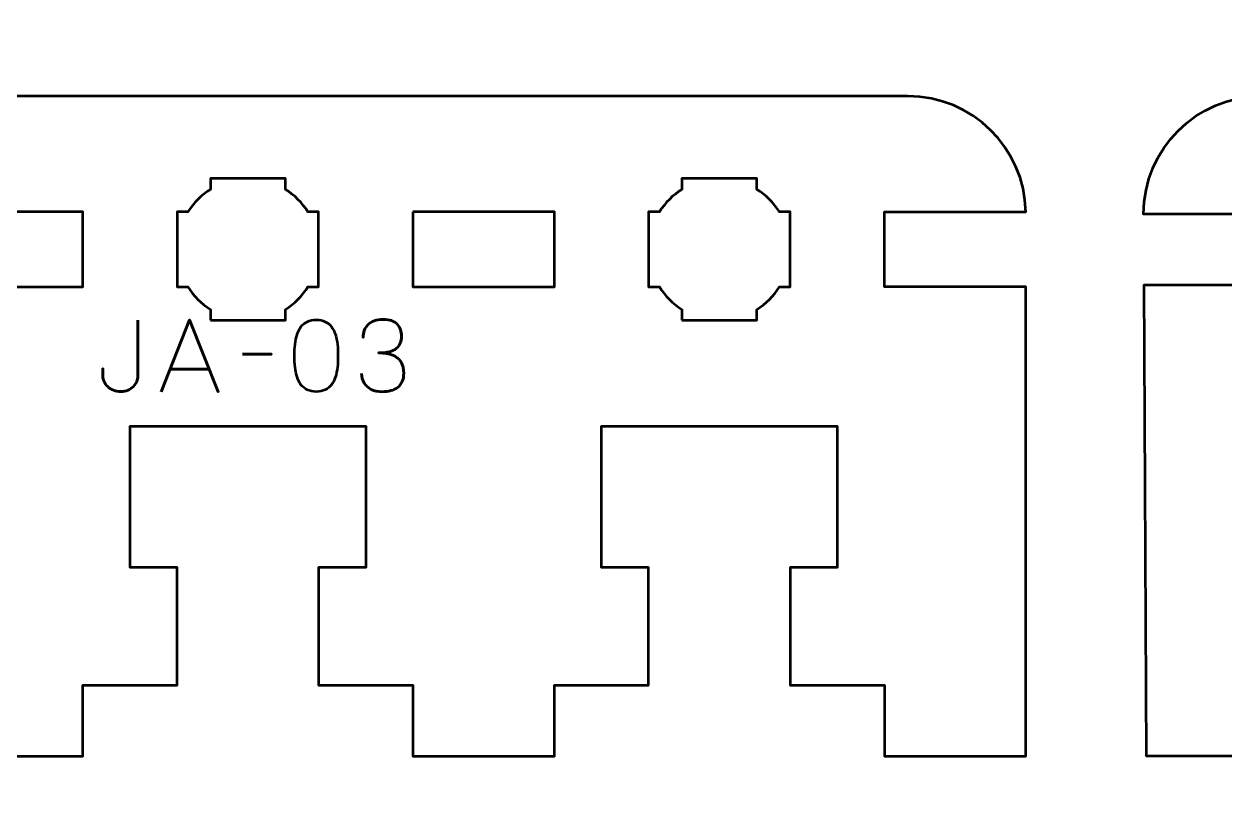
# Model space of a CAD drawing. Header units: centimetres. Extents: x -21 to 0, y -29.7 to 0.
# Drawn here: x -10.5 to -5.41, y -6.69 to -3.34 of the extents above; entities that cross this region are included whole.
import ezdxf

# ---------------------------------------------------------------- set-up
doc = ezdxf.new("R2010")
doc.units = ezdxf.units.CM
doc.header["$MEASUREMENT"] = 0
doc.layers.add('Layer 1', color=7, linetype='Continuous')

msp = doc.modelspace()

# ---------------------------------------------------------------- linework, layer by layer
at = {"layer": 'Layer 1', "color": 1, "lineweight": 53}
msp.add_open_spline([(-21.00003, -29.19995), (-21.00003, -29.19995), (-21.00003, -3.49992), (-21.00003, -3.49992), (-21.00003, -3.49992), (-21.00003, -3.41709), (-20.93286, -3.34992), (-20.85003, -3.34992), (-20.85003, -3.34992), (-20.7672, -3.34992), (-20.70003, -3.28275), (-20.70003, -3.19992), (-20.70003, -3.19992), (-20.70003, -3.11709), (-20.7672, -3.04992), (-20.85003, -3.04992), (-20.85003, -3.04992), (-20.93286, -3.04992), (-21.00003, -2.98275), (-21.00003, -2.89992), (-21.00003, -2.89992), (-21.00003, -2.81709), (-20.93286, -2.74992), (-20.85003, -2.74992), (-20.85003, -2.74992), (-20.7672, -2.74992), (-20.70003, -2.68275), (-20.70003, -2.59992), (-20.70003, -2.59992), (-20.70003, -2.51709), (-20.7672, -2.44992), (-20.85003, -2.44992), (-20.85003, -2.44992), (-20.93286, -2.44992), (-21.00003, -2.38275), (-21.00003, -2.29992), (-21.00003, -2.29992), (-21.00003, -2.21709), (-20.93286, -2.14992), (-20.85003, -2.14992), (-20.85003, -2.14992), (-20.7672, -2.14992), (-20.70003, -2.08275), (-20.70003, -1.99992), (-20.70003, -1.99992), (-20.70003, -1.91709), (-20.7672, -1.84992), (-20.85003, -1.84992), (-20.85003, -1.84992), (-20.93286, -1.84992), (-21.00003, -1.78275), (-21.00003, -1.69992), (-21.00003, -1.69992), (-21.00003, -1.61709), (-20.93286, -1.54992), (-20.85003, -1.54992), (-20.85003, -1.54992), (-20.7672, -1.54992), (-20.70003, -1.48275), (-20.70003, -1.39992), (-20.70003, -1.39992), (-20.70003, -1.31709), (-20.7672, -1.24992), (-20.85003, -1.24992), (-20.85003, -1.24992), (-20.93286, -1.24992), (-21.00003, -1.18275), (-21.00003, -1.09992), (-21.00003, -1.09992), (-21.00003, -1.09992), (-21.00003, -0.49992), (-21.00003, -0.49992), (-21.00003, -0.49992), (-21.00003, -0.22295), (-20.77694, 0.00004), (-20.49994, 0.00004), (-20.49994, 0.00004), (-20.49994, 0.00004), (-0.50008, 0.00004), (-0.50008, 0.00004), (-0.50008, 0.00004), (-0.22294, 0.00004), (0.00002, -0.22295), (0.00002, -0.49992), (0.00002, -0.49992), (0.00002, -0.49992), (0.00002, -29.19995), (0.00002, -29.19995), (0.00002, -29.19995), (0.00002, -29.47695), (-0.22294, -29.70004), (-0.50008, -29.70004), (-0.50008, -29.70004), (-0.50008, -29.70004), (-20.49994, -29.70004), (-20.49994, -29.70004), (-20.49994, -29.70004), (-20.77694, -29.70004), (-21.00003, -29.47695), (-21.00003, -29.19995)], degree=3, knots=[0, 0, 0, 0, 0.04, 0.04, 0.04, 0.04, 0.08, 0.08, 0.08, 0.08, 0.12, 0.12, 0.12, 0.12, 0.16, 0.16, 0.16, 0.16, 0.2, 0.2, 0.2, 0.2, 0.24, 0.24, 0.24, 0.24, 0.28, 0.28, 0.28, 0.28, 0.32, 0.32, 0.32, 0.32, 0.36, 0.36, 0.36, 0.36, 0.4, 0.4, 0.4, 0.4, 0.44, 0.44, 0.44, 0.44, 0.48, 0.48, 0.48, 0.48, 0.52, 0.52, 0.52, 0.52, 0.56, 0.56, 0.56, 0.56, 0.6, 0.6, 0.6, 0.6, 0.64, 0.64, 0.64, 0.64, 0.68, 0.68, 0.68, 0.68, 0.72, 0.72, 0.72, 0.72, 0.76, 0.76, 0.76, 0.76, 0.8, 0.8, 0.8, 0.8, 0.84, 0.84, 0.84, 0.84, 0.88, 0.88, 0.88, 0.88, 0.92, 0.92, 0.92, 0.92, 0.96, 0.96, 0.96, 0.96, 1, 1, 1, 1], dxfattribs=at)
at = {"layer": 'Layer 1', "lineweight": 53}
for points, knots in [([(-12.35009, -3.65), (-12.62325, -3.65), (-12.84532, -3.8692), (-12.84999, -4.14125), (-12.84999, -4.14125), (-12.84999, -4.14125), (-12.25009, -4.14125), (-12.25009, -4.14125), (-12.25009, -4.14125), (-12.25009, -4.14125), (-12.25009, -4.45875), (-12.25009, -4.45875), (-12.25009, -4.45875), (-12.25009, -4.45875), (-12.84817, -4.45875), (-12.84817, -4.45875), (-12.84817, -4.45875), (-12.84817, -4.45875), (-12.83759, -6.45), (-12.83759, -6.45), (-12.83759, -6.45), (-12.83759, -6.45), (-12.25009, -6.45), (-12.25009, -6.45), (-12.25009, -6.45), (-12.25009, -6.45), (-12.25009, -6.15), (-12.25009, -6.15), (-12.25009, -6.15), (-12.25009, -6.15), (-11.85008, -6.15), (-11.85008, -6.15), (-11.85008, -6.15), (-11.85008, -6.15), (-11.85008, -5.65), (-11.85008, -5.65), (-11.85008, -5.65), (-11.85008, -5.65), (-12.05008, -5.64999), (-12.05008, -5.64999), (-12.05008, -5.64999), (-12.05008, -5.64999), (-12.05008, -5.05), (-12.05008, -5.05), (-12.05008, -5.05), (-11.66675, -5.05), (-11.4334, -5.05), (-11.05007, -5.05), (-11.05007, -5.05), (-11.05007, -5.05), (-11.05007, -5.64999), (-11.05007, -5.64999), (-11.05007, -5.64999), (-11.05007, -5.64999), (-11.25007, -5.65), (-11.25007, -5.65), (-11.25007, -5.65), (-11.25007, -5.65), (-11.25007, -6.15001), (-11.25007, -6.15001), (-11.25007, -6.15001), (-11.25007, -6.15001), (-10.85006, -6.15), (-10.85006, -6.15), (-10.85006, -6.15), (-10.85006, -6.15), (-10.85006, -6.45), (-10.85006, -6.45), (-10.85006, -6.45), (-10.85006, -6.45), (-10.25006, -6.45), (-10.25006, -6.45), (-10.25006, -6.45), (-10.25006, -6.45), (-10.25006, -6.15), (-10.25006, -6.15), (-10.25006, -6.15), (-10.25006, -6.15), (-9.85005, -6.15), (-9.85005, -6.15), (-9.85005, -6.15), (-9.85005, -6.15), (-9.85005, -5.65), (-9.85005, -5.65), (-9.85005, -5.65), (-9.85005, -5.65), (-10.05005, -5.64999), (-10.05005, -5.64999), (-10.05005, -5.64999), (-10.05005, -5.64999), (-10.05005, -5.05), (-10.05005, -5.05), (-10.05005, -5.05), (-9.66672, -5.05), (-9.43337, -5.05), (-9.05004, -5.05), (-9.05004, -5.05), (-9.05004, -5.05), (-9.05004, -5.64999), (-9.05004, -5.64999), (-9.05004, -5.64999), (-9.05004, -5.64999), (-9.25004, -5.65), (-9.25004, -5.65), (-9.25004, -5.65), (-9.25004, -5.65), (-9.25004, -6.15001), (-9.25004, -6.15001), (-9.25004, -6.15001), (-9.25004, -6.15001), (-8.85003, -6.15), (-8.85003, -6.15), (-8.85003, -6.15), (-8.85003, -6.15), (-8.85003, -6.45), (-8.85003, -6.45), (-8.85003, -6.45), (-8.85003, -6.45), (-8.25003, -6.45), (-8.25003, -6.45), (-8.25003, -6.45), (-8.25003, -6.45), (-8.25003, -6.15), (-8.25003, -6.15), (-8.25003, -6.15), (-8.25003, -6.15), (-7.85002, -6.15), (-7.85002, -6.15), (-7.85002, -6.15), (-7.85002, -6.15), (-7.85002, -5.65), (-7.85002, -5.65), (-7.85002, -5.65), (-7.85002, -5.65), (-8.05002, -5.64999), (-8.05002, -5.64999), (-8.05002, -5.64999), (-8.05002, -5.64999), (-8.05002, -5.05), (-8.05002, -5.05), (-8.05002, -5.05), (-7.66669, -5.05), (-7.43334, -5.05), (-7.05001, -5.05), (-7.05001, -5.05), (-7.05001, -5.05), (-7.05001, -5.64999), (-7.05001, -5.64999), (-7.05001, -5.64999), (-7.05001, -5.64999), (-7.25001, -5.65), (-7.25001, -5.65), (-7.25001, -5.65), (-7.25001, -5.65), (-7.25001, -6.15001), (-7.25001, -6.15001), (-7.25001, -6.15001), (-7.25001, -6.15001), (-6.85, -6.15), (-6.85, -6.15), (-6.85, -6.15), (-6.85, -6.15), (-6.85, -6.45), (-6.85, -6.45), (-6.85, -6.45), (-6.85, -6.45), (-6.24999, -6.45), (-6.24999, -6.45), (-6.24999, -6.45), (-6.24999, -6.45), (-6.24999, -6.15), (-6.24999, -6.15), (-6.24999, -6.15), (-6.24999, -6.15), (-6.24999, -6.15001), (-6.24999, -6.15001), (-6.24999, -6.15001), (-6.24999, -6.15001), (-6.24999, -4.45875), (-6.24999, -4.45875), (-6.24999, -4.45875), (-6.24999, -4.45875), (-6.85, -4.45875), (-6.85, -4.45875), (-6.85, -4.45875), (-6.85, -4.45875), (-6.85, -4.14125), (-6.85, -4.14125), (-6.85, -4.14125), (-6.85, -4.14125), (-6.2501, -4.14125), (-6.2501, -4.14125), (-6.2501, -4.14125), (-6.25477, -3.8692), (-6.47684, -3.65), (-6.75, -3.65)], [0, 0, 0, 0, 0.0204082, 0.0204082, 0.0204082, 0.0204082, 0.0408163, 0.0408163, 0.0408163, 0.0408163, 0.0612245, 0.0612245, 0.0612245, 0.0612245, 0.0816327, 0.0816327, 0.0816327, 0.0816327, 0.1020408, 0.1020408, 0.1020408, 0.1020408, 0.122449, 0.122449, 0.122449, 0.122449, 0.1428571, 0.1428571, 0.1428571, 0.1428571, 0.1632653, 0.1632653, 0.1632653, 0.1632653, 0.1836735, 0.1836735, 0.1836735, 0.1836735, 0.2040816, 0.2040816, 0.2040816, 0.2040816, 0.2244898, 0.2244898, 0.2244898, 0.2244898, 0.244898, 0.244898, 0.244898, 0.244898, 0.2653061, 0.2653061, 0.2653061, 0.2653061, 0.2857143, 0.2857143, 0.2857143, 0.2857143, 0.3061224, 0.3061224, 0.3061224, 0.3061224, 0.3265306, 0.3265306, 0.3265306, 0.3265306, 0.3469388, 0.3469388, 0.3469388, 0.3469388, 0.3673469, 0.3673469, 0.3673469, 0.3673469, 0.3877551, 0.3877551, 0.3877551, 0.3877551, 0.4081633, 0.4081633, 0.4081633, 0.4081633, 0.4285714, 0.4285714, 0.4285714, 0.4285714, 0.4489796, 0.4489796, 0.4489796, 0.4489796, 0.4693878, 0.4693878, 0.4693878, 0.4693878, 0.4897959, 0.4897959, 0.4897959, 0.4897959, 0.5102041, 0.5102041, 0.5102041, 0.5102041, 0.5306122, 0.5306122, 0.5306122, 0.5306122, 0.5510204, 0.5510204, 0.5510204, 0.5510204, 0.5714286, 0.5714286, 0.5714286, 0.5714286, 0.5918367, 0.5918367, 0.5918367, 0.5918367, 0.6122449, 0.6122449, 0.6122449, 0.6122449, 0.6326531, 0.6326531, 0.6326531, 0.6326531, 0.6530612, 0.6530612, 0.6530612, 0.6530612, 0.6734694, 0.6734694, 0.6734694, 0.6734694, 0.6938776, 0.6938776, 0.6938776, 0.6938776, 0.7142857, 0.7142857, 0.7142857, 0.7142857, 0.7346939, 0.7346939, 0.7346939, 0.7346939, 0.755102, 0.755102, 0.755102, 0.755102, 0.7755102, 0.7755102, 0.7755102, 0.7755102, 0.7959184, 0.7959184, 0.7959184, 0.7959184, 0.8163265, 0.8163265, 0.8163265, 0.8163265, 0.8367347, 0.8367347, 0.8367347, 0.8367347, 0.8571429, 0.8571429, 0.8571429, 0.8571429, 0.877551, 0.877551, 0.877551, 0.877551, 0.8979592, 0.8979592, 0.8979592, 0.8979592, 0.9183673, 0.9183673, 0.9183673, 0.9183673, 0.9387755, 0.9387755, 0.9387755, 0.9387755, 0.9591837, 0.9591837, 0.9591837, 0.9591837, 0.9795918, 0.9795918, 0.9795918, 0.9795918, 1, 1, 1, 1]), ([(-1.65001, -3.65), (-1.37392, -3.65), (-1.15001, -3.87391), (-1.15001, -4.15), (-1.15001, -4.15), (-1.15001, -4.15), (-1.75001, -4.15), (-1.75001, -4.15), (-1.75001, -4.15), (-1.75001, -4.15), (-1.75001, -4.45), (-1.75001, -4.45), (-1.75001, -4.45), (-1.75001, -4.45), (-1.15001, -4.45), (-1.15001, -4.45), (-1.15001, -4.45), (-1.15001, -4.45), (-1.15001, -6.15001), (-1.15001, -6.15001), (-1.15001, -6.15001), (-1.15001, -6.15001), (-1.15001, -6.15), (-1.15001, -6.15), (-1.15001, -6.15), (-1.15001, -6.15), (-1.15001, -6.45), (-1.15001, -6.45), (-1.15001, -6.45), (-1.15001, -6.45), (-1.75001, -6.45), (-1.75001, -6.45), (-1.75001, -6.45), (-1.75001, -6.45), (-1.75001, -6.15), (-1.75001, -6.15), (-1.75001, -6.15), (-1.75001, -6.15), (-2.15001, -6.15001), (-2.15001, -6.15001), (-2.15001, -6.15001), (-2.15001, -6.15001), (-2.15001, -5.65), (-2.15001, -5.65), (-2.15001, -5.65), (-2.15001, -5.65), (-1.95001, -5.64999), (-1.95001, -5.64999), (-1.95001, -5.64999), (-1.95001, -5.64999), (-1.95001, -5.05), (-1.95001, -5.05), (-1.95001, -5.05), (-2.33334, -5.05), (-2.56668, -5.05), (-2.95001, -5.05), (-2.95001, -5.05), (-2.95001, -5.05), (-2.95001, -5.64999), (-2.95001, -5.64999), (-2.95001, -5.64999), (-2.95001, -5.64999), (-2.75001, -5.65), (-2.75001, -5.65), (-2.75001, -5.65), (-2.75001, -5.65), (-2.75001, -6.15), (-2.75001, -6.15), (-2.75001, -6.15), (-2.75001, -6.15), (-3.15001, -6.15), (-3.15001, -6.15), (-3.15001, -6.15), (-3.15001, -6.15), (-3.15001, -6.45), (-3.15001, -6.45), (-3.15001, -6.45), (-3.15001, -6.45), (-3.75001, -6.45), (-3.75001, -6.45), (-3.75001, -6.45), (-3.75001, -6.45), (-3.75001, -6.15), (-3.75001, -6.15), (-3.75001, -6.15), (-3.75001, -6.15), (-4.15001, -6.15001), (-4.15001, -6.15001), (-4.15001, -6.15001), (-4.15001, -6.15001), (-4.15001, -5.65), (-4.15001, -5.65), (-4.15001, -5.65), (-4.15001, -5.65), (-3.95001, -5.64999), (-3.95001, -5.64999), (-3.95001, -5.64999), (-3.95001, -5.64999), (-3.95001, -5.05), (-3.95001, -5.05), (-3.95001, -5.05), (-4.33334, -5.05), (-4.56668, -5.05), (-4.95001, -5.05), (-4.95001, -5.05), (-4.95001, -5.05), (-4.95001, -5.64999), (-4.95001, -5.64999), (-4.95001, -5.64999), (-4.95001, -5.64999), (-4.75001, -5.65), (-4.75001, -5.65), (-4.75001, -5.65), (-4.75001, -5.65), (-4.75001, -6.15), (-4.75001, -6.15), (-4.75001, -6.15), (-4.75001, -6.15), (-5.15001, -6.15), (-5.15001, -6.15), (-5.15001, -6.15), (-5.15001, -6.15), (-5.15001, -6.45), (-5.15001, -6.45), (-5.15001, -6.45), (-5.15001, -6.45), (-5.73751, -6.45), (-5.73751, -6.45), (-5.73751, -6.45), (-5.73751, -6.45), (-5.74813, -4.45), (-5.74813, -4.45), (-5.74813, -4.45), (-5.74813, -4.45), (-5.15001, -4.45), (-5.15001, -4.45), (-5.15001, -4.45), (-5.15001, -4.45), (-5.15001, -4.15), (-5.15001, -4.15), (-5.15001, -4.15), (-5.15001, -4.15), (-5.75001, -4.15), (-5.75001, -4.15), (-5.75001, -4.15), (-5.75001, -3.87391), (-5.5261, -3.65), (-5.25001, -3.65)], [0, 0, 0, 0, 0.027027, 0.027027, 0.027027, 0.027027, 0.0540541, 0.0540541, 0.0540541, 0.0540541, 0.0810811, 0.0810811, 0.0810811, 0.0810811, 0.1081081, 0.1081081, 0.1081081, 0.1081081, 0.1351351, 0.1351351, 0.1351351, 0.1351351, 0.1621622, 0.1621622, 0.1621622, 0.1621622, 0.1891892, 0.1891892, 0.1891892, 0.1891892, 0.2162162, 0.2162162, 0.2162162, 0.2162162, 0.2432432, 0.2432432, 0.2432432, 0.2432432, 0.2702703, 0.2702703, 0.2702703, 0.2702703, 0.2972973, 0.2972973, 0.2972973, 0.2972973, 0.3243243, 0.3243243, 0.3243243, 0.3243243, 0.3513514, 0.3513514, 0.3513514, 0.3513514, 0.3783784, 0.3783784, 0.3783784, 0.3783784, 0.4054054, 0.4054054, 0.4054054, 0.4054054, 0.4324324, 0.4324324, 0.4324324, 0.4324324, 0.4594595, 0.4594595, 0.4594595, 0.4594595, 0.4864865, 0.4864865, 0.4864865, 0.4864865, 0.5135135, 0.5135135, 0.5135135, 0.5135135, 0.5405405, 0.5405405, 0.5405405, 0.5405405, 0.5675676, 0.5675676, 0.5675676, 0.5675676, 0.5945946, 0.5945946, 0.5945946, 0.5945946, 0.6216216, 0.6216216, 0.6216216, 0.6216216, 0.6486486, 0.6486486, 0.6486486, 0.6486486, 0.6756757, 0.6756757, 0.6756757, 0.6756757, 0.7027027, 0.7027027, 0.7027027, 0.7027027, 0.7297297, 0.7297297, 0.7297297, 0.7297297, 0.7567568, 0.7567568, 0.7567568, 0.7567568, 0.7837838, 0.7837838, 0.7837838, 0.7837838, 0.8108108, 0.8108108, 0.8108108, 0.8108108, 0.8378378, 0.8378378, 0.8378378, 0.8378378, 0.8648649, 0.8648649, 0.8648649, 0.8648649, 0.8918919, 0.8918919, 0.8918919, 0.8918919, 0.9189189, 0.9189189, 0.9189189, 0.9189189, 0.9459459, 0.9459459, 0.9459459, 0.9459459, 0.972973, 0.972973, 0.972973, 0.972973, 1, 1, 1, 1]), ([(-9.7088, -4.6), (-9.7088, -4.6), (-9.7088, -4.55456), (-9.7088, -4.55456), (-9.7088, -4.55456), (-9.74756, -4.53033), (-9.78038, -4.4975), (-9.80461, -4.45875), (-9.80461, -4.45875), (-9.80461, -4.45875), (-9.85005, -4.45875), (-9.85005, -4.45875), (-9.85005, -4.45875), (-9.85005, -4.45875), (-9.85005, -4.3), (-9.85005, -4.3), (-9.85005, -4.3), (-9.85005, -4.3), (-9.85005, -4.14125), (-9.85005, -4.14125), (-9.85005, -4.14125), (-9.85005, -4.14125), (-9.80461, -4.14125), (-9.80461, -4.14125), (-9.80461, -4.14125), (-9.78038, -4.1025), (-9.74756, -4.06967), (-9.7088, -4.04544), (-9.7088, -4.04544), (-9.7088, -4.04544), (-9.7088, -4), (-9.7088, -4), (-9.7088, -4), (-9.7088, -4), (-9.55004, -4), (-9.55004, -4), (-9.55004, -4), (-9.55004, -4), (-9.39129, -4), (-9.39129, -4), (-9.39129, -4), (-9.39129, -4), (-9.39129, -4.04544), (-9.39129, -4.04544), (-9.39129, -4.04544), (-9.35253, -4.06967), (-9.31971, -4.1025), (-9.29548, -4.14125), (-9.29548, -4.14125), (-9.29548, -4.14125), (-9.25004, -4.14125), (-9.25004, -4.14125), (-9.25004, -4.14125), (-9.25004, -4.14125), (-9.25004, -4.3), (-9.25004, -4.3), (-9.25004, -4.3), (-9.25004, -4.3), (-9.25004, -4.45875), (-9.25004, -4.45875), (-9.25004, -4.45875), (-9.25004, -4.45875), (-9.29548, -4.45875), (-9.29548, -4.45875), (-9.29548, -4.45875), (-9.31971, -4.4975), (-9.35253, -4.53033), (-9.39129, -4.55456), (-9.39129, -4.55456), (-9.39129, -4.55456), (-9.39129, -4.6), (-9.39129, -4.6), (-9.39129, -4.6), (-9.39129, -4.6), (-9.55004, -4.6), (-9.55004, -4.6), (-9.55004, -4.6), (-9.55004, -4.6), (-9.7088, -4.6), (-9.7088, -4.6)], [0, 0, 0, 0, 0.05, 0.05, 0.05, 0.05, 0.1, 0.1, 0.1, 0.1, 0.15, 0.15, 0.15, 0.15, 0.2, 0.2, 0.2, 0.2, 0.25, 0.25, 0.25, 0.25, 0.3, 0.3, 0.3, 0.3, 0.35, 0.35, 0.35, 0.35, 0.4, 0.4, 0.4, 0.4, 0.45, 0.45, 0.45, 0.45, 0.5, 0.5, 0.5, 0.5, 0.55, 0.55, 0.55, 0.55, 0.6, 0.6, 0.6, 0.6, 0.65, 0.65, 0.65, 0.65, 0.7, 0.7, 0.7, 0.7, 0.75, 0.75, 0.75, 0.75, 0.8, 0.8, 0.8, 0.8, 0.85, 0.85, 0.85, 0.85, 0.9, 0.9, 0.9, 0.9, 0.95, 0.95, 0.95, 0.95, 1, 1, 1, 1]), ([(-7.70877, -4.6), (-7.70877, -4.6), (-7.70877, -4.55456), (-7.70877, -4.55456), (-7.70877, -4.55456), (-7.74753, -4.53033), (-7.78035, -4.4975), (-7.80458, -4.45875), (-7.80458, -4.45875), (-7.80458, -4.45875), (-7.85002, -4.45875), (-7.85002, -4.45875), (-7.85002, -4.45875), (-7.85002, -4.45875), (-7.85002, -4.3), (-7.85002, -4.3), (-7.85002, -4.3), (-7.85002, -4.3), (-7.85002, -4.14125), (-7.85002, -4.14125), (-7.85002, -4.14125), (-7.85002, -4.14125), (-7.80458, -4.14125), (-7.80458, -4.14125), (-7.80458, -4.14125), (-7.78035, -4.1025), (-7.74753, -4.06967), (-7.70877, -4.04544), (-7.70877, -4.04544), (-7.70877, -4.04544), (-7.70877, -4), (-7.70877, -4), (-7.70877, -4), (-7.70877, -4), (-7.55001, -4), (-7.55001, -4), (-7.55001, -4), (-7.55001, -4), (-7.39126, -4), (-7.39126, -4), (-7.39126, -4), (-7.39126, -4), (-7.39126, -4.04544), (-7.39126, -4.04544), (-7.39126, -4.04544), (-7.3525, -4.06967), (-7.31968, -4.1025), (-7.29545, -4.14125), (-7.29545, -4.14125), (-7.29545, -4.14125), (-7.25001, -4.14125), (-7.25001, -4.14125), (-7.25001, -4.14125), (-7.25001, -4.14125), (-7.25001, -4.3), (-7.25001, -4.3), (-7.25001, -4.3), (-7.25001, -4.3), (-7.25001, -4.45875), (-7.25001, -4.45875), (-7.25001, -4.45875), (-7.25001, -4.45875), (-7.29545, -4.45875), (-7.29545, -4.45875), (-7.29545, -4.45875), (-7.31968, -4.4975), (-7.3525, -4.53033), (-7.39126, -4.55456), (-7.39126, -4.55456), (-7.39126, -4.55456), (-7.39126, -4.6), (-7.39126, -4.6), (-7.39126, -4.6), (-7.39126, -4.6), (-7.55001, -4.6), (-7.55001, -4.6), (-7.55001, -4.6), (-7.55001, -4.6), (-7.70877, -4.6), (-7.70877, -4.6)], [0, 0, 0, 0, 0.05, 0.05, 0.05, 0.05, 0.1, 0.1, 0.1, 0.1, 0.15, 0.15, 0.15, 0.15, 0.2, 0.2, 0.2, 0.2, 0.25, 0.25, 0.25, 0.25, 0.3, 0.3, 0.3, 0.3, 0.35, 0.35, 0.35, 0.35, 0.4, 0.4, 0.4, 0.4, 0.45, 0.45, 0.45, 0.45, 0.5, 0.5, 0.5, 0.5, 0.55, 0.55, 0.55, 0.55, 0.6, 0.6, 0.6, 0.6, 0.65, 0.65, 0.65, 0.65, 0.7, 0.7, 0.7, 0.7, 0.75, 0.75, 0.75, 0.75, 0.8, 0.8, 0.8, 0.8, 0.85, 0.85, 0.85, 0.85, 0.9, 0.9, 0.9, 0.9, 0.95, 0.95, 0.95, 0.95, 1, 1, 1, 1]), ([(-10.85006, -4.14125), (-10.85006, -4.14125), (-10.25006, -4.14125), (-10.25006, -4.14125), (-10.25006, -4.14125), (-10.25006, -4.14125), (-10.25006, -4.45875), (-10.25006, -4.45875), (-10.25006, -4.45875), (-10.25006, -4.45875), (-10.85006, -4.45875), (-10.85006, -4.45875), (-10.85006, -4.45875), (-10.85006, -4.45875), (-10.85006, -4.14125), (-10.85006, -4.14125)], [0, 0, 0, 0, 0.25, 0.25, 0.25, 0.25, 0.5, 0.5, 0.5, 0.5, 0.75, 0.75, 0.75, 0.75, 1, 1, 1, 1]), ([(-8.85003, -4.14125), (-8.85003, -4.14125), (-8.25003, -4.14125), (-8.25003, -4.14125), (-8.25003, -4.14125), (-8.25003, -4.14125), (-8.25003, -4.45875), (-8.25003, -4.45875), (-8.25003, -4.45875), (-8.25003, -4.45875), (-8.85003, -4.45875), (-8.85003, -4.45875), (-8.85003, -4.45875), (-8.85003, -4.45875), (-8.85003, -4.14125), (-8.85003, -4.14125)], [0, 0, 0, 0, 0.25, 0.25, 0.25, 0.25, 0.5, 0.5, 0.5, 0.5, 0.75, 0.75, 0.75, 0.75, 1, 1, 1, 1])]:
    msp.add_open_spline(points, degree=3, knots=knots, dxfattribs=at)
at = {"layer": 'Layer 1', "color": 3, "lineweight": 53}
msp.add_open_spline([(-6.75, -3.65), (-6.75, -3.65), (-12.35009, -3.65), (-12.35009, -3.65)], degree=3, dxfattribs=at)
at = {"layer": 'Layer 1', "color": 5, "lineweight": 53}
for points, knots in [([(-10.01677, -4.60035), (-10.01677, -4.60035), (-10.01719, -4.83742), (-10.01719, -4.83742), (-10.01719, -4.83742), (-10.01719, -4.84511), (-10.01882, -4.85287), (-10.02192, -4.86056), (-10.02192, -4.86056), (-10.0251, -4.86832), (-10.02975, -4.87538), (-10.03589, -4.88187), (-10.03589, -4.88187), (-10.0421, -4.88829), (-10.04965, -4.89351), (-10.05861, -4.89739), (-10.05861, -4.89739), (-10.06764, -4.90134), (-10.07794, -4.90332), (-10.08958, -4.90346), (-10.08958, -4.90346), (-10.10123, -4.90346), (-10.11174, -4.90155), (-10.12105, -4.89781), (-10.12105, -4.89781), (-10.13037, -4.894), (-10.13834, -4.88892), (-10.1449, -4.8825), (-10.1449, -4.8825), (-10.15153, -4.87608), (-10.15654, -4.86903), (-10.16007, -4.86119), (-10.16007, -4.86119), (-10.1636, -4.85336), (-10.16536, -4.84546), (-10.16536, -4.83742), (-10.16536, -4.83742), (-10.16536, -4.83742), (-10.16536, -4.80609), (-10.16536, -4.80609), (-10.16536, -4.80609), (-10.16536, -4.80609), (-10.16536, -4.83742), (-10.16536, -4.83742), (-10.16536, -4.83742), (-10.16536, -4.84546), (-10.1636, -4.85336), (-10.16007, -4.86119), (-10.16007, -4.86119), (-10.15654, -4.86903), (-10.15153, -4.87608), (-10.1449, -4.8825), (-10.1449, -4.8825), (-10.13834, -4.88892), (-10.13037, -4.894), (-10.12105, -4.89781), (-10.12105, -4.89781), (-10.11174, -4.90155), (-10.10123, -4.90346), (-10.08958, -4.90346), (-10.08958, -4.90346), (-10.07794, -4.90332), (-10.06764, -4.90134), (-10.05861, -4.89739), (-10.05861, -4.89739), (-10.04965, -4.89351), (-10.0421, -4.88829), (-10.03589, -4.88187), (-10.03589, -4.88187), (-10.02975, -4.87538), (-10.0251, -4.86832), (-10.02192, -4.86056), (-10.02192, -4.86056), (-10.01882, -4.85287), (-10.01719, -4.84511), (-10.01719, -4.83742), (-10.01719, -4.83742), (-10.01719, -4.83742), (-10.01677, -4.60035), (-10.01677, -4.60035)], [0, 0, 0, 0, 0.05, 0.05, 0.05, 0.05, 0.1, 0.1, 0.1, 0.1, 0.15, 0.15, 0.15, 0.15, 0.2, 0.2, 0.2, 0.2, 0.25, 0.25, 0.25, 0.25, 0.3, 0.3, 0.3, 0.3, 0.35, 0.35, 0.35, 0.35, 0.4, 0.4, 0.4, 0.4, 0.45, 0.45, 0.45, 0.45, 0.5, 0.5, 0.5, 0.5, 0.55, 0.55, 0.55, 0.55, 0.6, 0.6, 0.6, 0.6, 0.65, 0.65, 0.65, 0.65, 0.7, 0.7, 0.7, 0.7, 0.75, 0.75, 0.75, 0.75, 0.8, 0.8, 0.8, 0.8, 0.85, 0.85, 0.85, 0.85, 0.9, 0.9, 0.9, 0.9, 0.95, 0.95, 0.95, 0.95, 1, 1, 1, 1]), ([(-9.91856, -4.90388), (-9.91856, -4.90388), (-9.79749, -4.59866), (-9.79749, -4.59866), (-9.79749, -4.59866), (-9.79749, -4.59866), (-9.67599, -4.90388), (-9.67599, -4.90388), (-9.67599, -4.90388), (-9.67599, -4.90388), (-9.79749, -4.59866), (-9.79749, -4.59866), (-9.79749, -4.59866), (-9.79749, -4.59866), (-9.91856, -4.90388), (-9.91856, -4.90388)], [0, 0, 0, 0, 0.25, 0.25, 0.25, 0.25, 0.5, 0.5, 0.5, 0.5, 0.75, 0.75, 0.75, 0.75, 1, 1, 1, 1]), ([(-9.26027, -4.90388), (-9.24546, -4.90381), (-9.23269, -4.9012), (-9.22203, -4.89612), (-9.22203, -4.89612), (-9.21145, -4.89104), (-9.20263, -4.88377), (-9.19558, -4.87453), (-9.19558, -4.87453), (-9.18859, -4.86522), (-9.18309, -4.85421), (-9.179, -4.84151), (-9.179, -4.84151), (-9.17497, -4.82881), (-9.17208, -4.81491), (-9.17046, -4.79967), (-9.17046, -4.79967), (-9.16876, -4.78443), (-9.16792, -4.76841), (-9.16799, -4.75148), (-9.16799, -4.75148), (-9.16792, -4.73462), (-9.16876, -4.7186), (-9.17046, -4.70343), (-9.17046, -4.70343), (-9.17208, -4.68826), (-9.17497, -4.67429), (-9.179, -4.66159), (-9.179, -4.66159), (-9.18309, -4.64896), (-9.18859, -4.63796), (-9.19558, -4.62857), (-9.19558, -4.62857), (-9.20263, -4.61926), (-9.21145, -4.61199), (-9.22203, -4.60691), (-9.22203, -4.60691), (-9.23269, -4.60176), (-9.24546, -4.59915), (-9.26027, -4.59908), (-9.26027, -4.59908), (-9.27509, -4.59915), (-9.28786, -4.60176), (-9.29852, -4.60691), (-9.29852, -4.60691), (-9.3091, -4.61199), (-9.31792, -4.61926), (-9.32497, -4.62857), (-9.32497, -4.62857), (-9.33196, -4.63796), (-9.33746, -4.64896), (-9.34155, -4.66159), (-9.34155, -4.66159), (-9.34558, -4.67429), (-9.34847, -4.68826), (-9.35009, -4.70343), (-9.35009, -4.70343), (-9.35178, -4.7186), (-9.35263, -4.73462), (-9.35256, -4.75148), (-9.35256, -4.75148), (-9.35263, -4.76841), (-9.35178, -4.78443), (-9.35009, -4.79967), (-9.35009, -4.79967), (-9.34847, -4.81491), (-9.34558, -4.82881), (-9.34155, -4.84151), (-9.34155, -4.84151), (-9.33746, -4.85421), (-9.33196, -4.86522), (-9.32497, -4.87453), (-9.32497, -4.87453), (-9.31792, -4.88377), (-9.3091, -4.89104), (-9.29852, -4.89612), (-9.29852, -4.89612), (-9.28786, -4.9012), (-9.27509, -4.90381), (-9.26027, -4.90388)], [0, 0, 0, 0, 0.05, 0.05, 0.05, 0.05, 0.1, 0.1, 0.1, 0.1, 0.15, 0.15, 0.15, 0.15, 0.2, 0.2, 0.2, 0.2, 0.25, 0.25, 0.25, 0.25, 0.3, 0.3, 0.3, 0.3, 0.35, 0.35, 0.35, 0.35, 0.4, 0.4, 0.4, 0.4, 0.45, 0.45, 0.45, 0.45, 0.5, 0.5, 0.5, 0.5, 0.55, 0.55, 0.55, 0.55, 0.6, 0.6, 0.6, 0.6, 0.65, 0.65, 0.65, 0.65, 0.7, 0.7, 0.7, 0.7, 0.75, 0.75, 0.75, 0.75, 0.8, 0.8, 0.8, 0.8, 0.85, 0.85, 0.85, 0.85, 0.9, 0.9, 0.9, 0.9, 0.95, 0.95, 0.95, 0.95, 1, 1, 1, 1]), ([(-9.26027, -4.90388), (-9.24546, -4.90381), (-9.23269, -4.9012), (-9.22203, -4.89612), (-9.22203, -4.89612), (-9.21145, -4.89104), (-9.20263, -4.88377), (-9.19558, -4.87453), (-9.19558, -4.87453), (-9.18859, -4.86522), (-9.18309, -4.85421), (-9.179, -4.84151), (-9.179, -4.84151), (-9.17497, -4.82881), (-9.17208, -4.81491), (-9.17046, -4.79967), (-9.17046, -4.79967), (-9.16876, -4.78443), (-9.16792, -4.76841), (-9.16799, -4.75148), (-9.16799, -4.75148), (-9.16792, -4.73462), (-9.16876, -4.7186), (-9.17046, -4.70343), (-9.17046, -4.70343), (-9.17208, -4.68826), (-9.17497, -4.67429), (-9.179, -4.66159), (-9.179, -4.66159), (-9.18309, -4.64896), (-9.18859, -4.63796), (-9.19558, -4.62857), (-9.19558, -4.62857), (-9.20263, -4.61926), (-9.21145, -4.61199), (-9.22203, -4.60691), (-9.22203, -4.60691), (-9.23269, -4.60176), (-9.24546, -4.59915), (-9.26027, -4.59908), (-9.26027, -4.59908), (-9.27509, -4.59915), (-9.28786, -4.60176), (-9.29852, -4.60691), (-9.29852, -4.60691), (-9.3091, -4.61199), (-9.31792, -4.61926), (-9.32497, -4.62857), (-9.32497, -4.62857), (-9.33196, -4.63796), (-9.33746, -4.64896), (-9.34155, -4.66159), (-9.34155, -4.66159), (-9.34558, -4.67429), (-9.34847, -4.68826), (-9.35009, -4.70343), (-9.35009, -4.70343), (-9.35178, -4.7186), (-9.35263, -4.73462), (-9.35256, -4.75148), (-9.35256, -4.75148), (-9.35263, -4.76841), (-9.35178, -4.78443), (-9.35009, -4.79967), (-9.35009, -4.79967), (-9.34847, -4.81491), (-9.34558, -4.82881), (-9.34155, -4.84151), (-9.34155, -4.84151), (-9.33746, -4.85421), (-9.33196, -4.86522), (-9.32497, -4.87453), (-9.32497, -4.87453), (-9.31792, -4.88377), (-9.3091, -4.89104), (-9.29852, -4.89612), (-9.29852, -4.89612), (-9.28786, -4.9012), (-9.27509, -4.90381), (-9.26027, -4.90388)], [0, 0, 0, 0, 0.05, 0.05, 0.05, 0.05, 0.1, 0.1, 0.1, 0.1, 0.15, 0.15, 0.15, 0.15, 0.2, 0.2, 0.2, 0.2, 0.25, 0.25, 0.25, 0.25, 0.3, 0.3, 0.3, 0.3, 0.35, 0.35, 0.35, 0.35, 0.4, 0.4, 0.4, 0.4, 0.45, 0.45, 0.45, 0.45, 0.5, 0.5, 0.5, 0.5, 0.55, 0.55, 0.55, 0.55, 0.6, 0.6, 0.6, 0.6, 0.65, 0.65, 0.65, 0.65, 0.7, 0.7, 0.7, 0.7, 0.75, 0.75, 0.75, 0.75, 0.8, 0.8, 0.8, 0.8, 0.85, 0.85, 0.85, 0.85, 0.9, 0.9, 0.9, 0.9, 0.95, 0.95, 0.95, 0.95, 1, 1, 1, 1]), ([(-9.06765, -4.82726), (-9.06758, -4.8425), (-9.06405, -4.85576), (-9.05707, -4.86726), (-9.05707, -4.86726), (-9.05008, -4.87869), (-9.04013, -4.88765), (-9.02715, -4.89407), (-9.02715, -4.89407), (-9.01417, -4.90049), (-8.99858, -4.90374), (-8.98044, -4.90388), (-8.98044, -4.90388), (-8.96683, -4.90388), (-8.95448, -4.90247), (-8.94326, -4.89951), (-8.94326, -4.89951), (-8.93211, -4.89654), (-8.92252, -4.89196), (-8.9144, -4.88568), (-8.9144, -4.88568), (-8.90629, -4.8794), (-8.90008, -4.87128), (-8.89564, -4.86141), (-8.89564, -4.86141), (-8.89126, -4.85146), (-8.88908, -4.83953), (-8.88901, -4.82556), (-8.88901, -4.82556), (-8.88893, -4.80694), (-8.89274, -4.7912), (-8.90029, -4.77843), (-8.90029, -4.77843), (-8.90784, -4.76566), (-8.91956, -4.75607), (-8.93529, -4.74951), (-8.93529, -4.74951), (-8.95102, -4.74294), (-8.9712, -4.73963), (-8.99568, -4.73963), (-8.99568, -4.73963), (-8.97741, -4.7397), (-8.9621, -4.73801), (-8.94961, -4.73455), (-8.94961, -4.73455), (-8.93719, -4.73109), (-8.92725, -4.72622), (-8.91977, -4.71987), (-8.91977, -4.71987), (-8.91229, -4.71359), (-8.90686, -4.70611), (-8.90361, -4.69751), (-8.90361, -4.69751), (-8.90029, -4.68897), (-8.89867, -4.67959), (-8.89874, -4.66936), (-8.89874, -4.66936), (-8.89867, -4.65912), (-8.90008, -4.64967), (-8.9029, -4.64092), (-8.9029, -4.64092), (-8.90566, -4.63217), (-8.91017, -4.62448), (-8.91631, -4.61792), (-8.91631, -4.61792), (-8.92245, -4.61136), (-8.93056, -4.60621), (-8.94051, -4.60254), (-8.94051, -4.60254), (-8.95053, -4.59887), (-8.96274, -4.59704), (-8.97706, -4.59697), (-8.97706, -4.59697), (-8.99131, -4.59704), (-9.0038, -4.59915), (-9.01438, -4.60325), (-9.01438, -4.60325), (-9.02504, -4.60734), (-9.03378, -4.61291), (-9.04084, -4.62004), (-9.04084, -4.62004), (-9.04782, -4.62716), (-9.05305, -4.63528), (-9.0565, -4.64445), (-9.0565, -4.64445), (-9.06003, -4.65362), (-9.06172, -4.66336), (-9.06172, -4.67359), (-9.06172, -4.67359), (-9.06172, -4.66336), (-9.06003, -4.65362), (-9.0565, -4.64445), (-9.0565, -4.64445), (-9.05305, -4.63528), (-9.04782, -4.62716), (-9.04084, -4.62004), (-9.04084, -4.62004), (-9.03378, -4.61291), (-9.02504, -4.60734), (-9.01438, -4.60325), (-9.01438, -4.60325), (-9.0038, -4.59915), (-8.99131, -4.59704), (-8.97706, -4.59697), (-8.97706, -4.59697), (-8.96274, -4.59704), (-8.95053, -4.59887), (-8.94051, -4.60254), (-8.94051, -4.60254), (-8.93056, -4.60621), (-8.92245, -4.61136), (-8.91631, -4.61792), (-8.91631, -4.61792), (-8.91017, -4.62448), (-8.90566, -4.63217), (-8.9029, -4.64092), (-8.9029, -4.64092), (-8.90008, -4.64967), (-8.89867, -4.65912), (-8.89874, -4.66936), (-8.89874, -4.66936), (-8.89867, -4.67959), (-8.90029, -4.68897), (-8.90361, -4.69751), (-8.90361, -4.69751), (-8.90686, -4.70611), (-8.91229, -4.71359), (-8.91977, -4.71987), (-8.91977, -4.71987), (-8.92725, -4.72622), (-8.93719, -4.73109), (-8.94961, -4.73455), (-8.94961, -4.73455), (-8.9621, -4.73801), (-8.97741, -4.7397), (-8.99568, -4.73963), (-8.99568, -4.73963), (-8.9712, -4.73963), (-8.95102, -4.74294), (-8.93529, -4.74951), (-8.93529, -4.74951), (-8.91956, -4.75607), (-8.90784, -4.76566), (-8.90029, -4.77843), (-8.90029, -4.77843), (-8.89274, -4.7912), (-8.88893, -4.80694), (-8.88901, -4.82556), (-8.88901, -4.82556), (-8.88908, -4.83953), (-8.89126, -4.85146), (-8.89564, -4.86141), (-8.89564, -4.86141), (-8.90008, -4.87128), (-8.90629, -4.8794), (-8.9144, -4.88568), (-8.9144, -4.88568), (-8.92252, -4.89196), (-8.93211, -4.89654), (-8.94326, -4.89951), (-8.94326, -4.89951), (-8.95448, -4.90247), (-8.96683, -4.90388), (-8.98044, -4.90388), (-8.98044, -4.90388), (-8.99858, -4.90374), (-9.01417, -4.90049), (-9.02715, -4.89407), (-9.02715, -4.89407), (-9.04013, -4.88765), (-9.05008, -4.87869), (-9.05707, -4.86726), (-9.05707, -4.86726), (-9.06405, -4.85576), (-9.06758, -4.8425), (-9.06765, -4.82726)], [0, 0, 0, 0, 0.0227273, 0.0227273, 0.0227273, 0.0227273, 0.0454545, 0.0454545, 0.0454545, 0.0454545, 0.0681818, 0.0681818, 0.0681818, 0.0681818, 0.0909091, 0.0909091, 0.0909091, 0.0909091, 0.1136364, 0.1136364, 0.1136364, 0.1136364, 0.1363636, 0.1363636, 0.1363636, 0.1363636, 0.1590909, 0.1590909, 0.1590909, 0.1590909, 0.1818182, 0.1818182, 0.1818182, 0.1818182, 0.2045455, 0.2045455, 0.2045455, 0.2045455, 0.2272727, 0.2272727, 0.2272727, 0.2272727, 0.25, 0.25, 0.25, 0.25, 0.2727273, 0.2727273, 0.2727273, 0.2727273, 0.2954545, 0.2954545, 0.2954545, 0.2954545, 0.3181818, 0.3181818, 0.3181818, 0.3181818, 0.3409091, 0.3409091, 0.3409091, 0.3409091, 0.3636364, 0.3636364, 0.3636364, 0.3636364, 0.3863636, 0.3863636, 0.3863636, 0.3863636, 0.4090909, 0.4090909, 0.4090909, 0.4090909, 0.4318182, 0.4318182, 0.4318182, 0.4318182, 0.4545455, 0.4545455, 0.4545455, 0.4545455, 0.4772727, 0.4772727, 0.4772727, 0.4772727, 0.5, 0.5, 0.5, 0.5, 0.5227273, 0.5227273, 0.5227273, 0.5227273, 0.5454545, 0.5454545, 0.5454545, 0.5454545, 0.5681818, 0.5681818, 0.5681818, 0.5681818, 0.5909091, 0.5909091, 0.5909091, 0.5909091, 0.6136364, 0.6136364, 0.6136364, 0.6136364, 0.6363636, 0.6363636, 0.6363636, 0.6363636, 0.6590909, 0.6590909, 0.6590909, 0.6590909, 0.6818182, 0.6818182, 0.6818182, 0.6818182, 0.7045455, 0.7045455, 0.7045455, 0.7045455, 0.7272727, 0.7272727, 0.7272727, 0.7272727, 0.75, 0.75, 0.75, 0.75, 0.7727273, 0.7727273, 0.7727273, 0.7727273, 0.7954545, 0.7954545, 0.7954545, 0.7954545, 0.8181818, 0.8181818, 0.8181818, 0.8181818, 0.8409091, 0.8409091, 0.8409091, 0.8409091, 0.8636364, 0.8636364, 0.8636364, 0.8636364, 0.8863636, 0.8863636, 0.8863636, 0.8863636, 0.9090909, 0.9090909, 0.9090909, 0.9090909, 0.9318182, 0.9318182, 0.9318182, 0.9318182, 0.9545455, 0.9545455, 0.9545455, 0.9545455, 0.9772727, 0.9772727, 0.9772727, 0.9772727, 1, 1, 1, 1]), ([(-9.57269, -4.74428), (-9.57269, -4.74428), (-9.4495, -4.74428), (-9.4495, -4.74428), (-9.4495, -4.74428), (-9.4495, -4.74428), (-9.57269, -4.74428), (-9.57269, -4.74428)], [0, 0, 0, 0, 0.5, 0.5, 0.5, 0.5, 1, 1, 1, 1]), ([(-9.88046, -4.80778), (-9.88046, -4.80778), (-9.71452, -4.80778), (-9.71452, -4.80778), (-9.71452, -4.80778), (-9.71452, -4.80778), (-9.88046, -4.80778), (-9.88046, -4.80778)], [0, 0, 0, 0, 0.5, 0.5, 0.5, 0.5, 1, 1, 1, 1])]:
    msp.add_open_spline(points, degree=3, knots=knots, dxfattribs=at)

doc.saveas('drawing.dxf')
